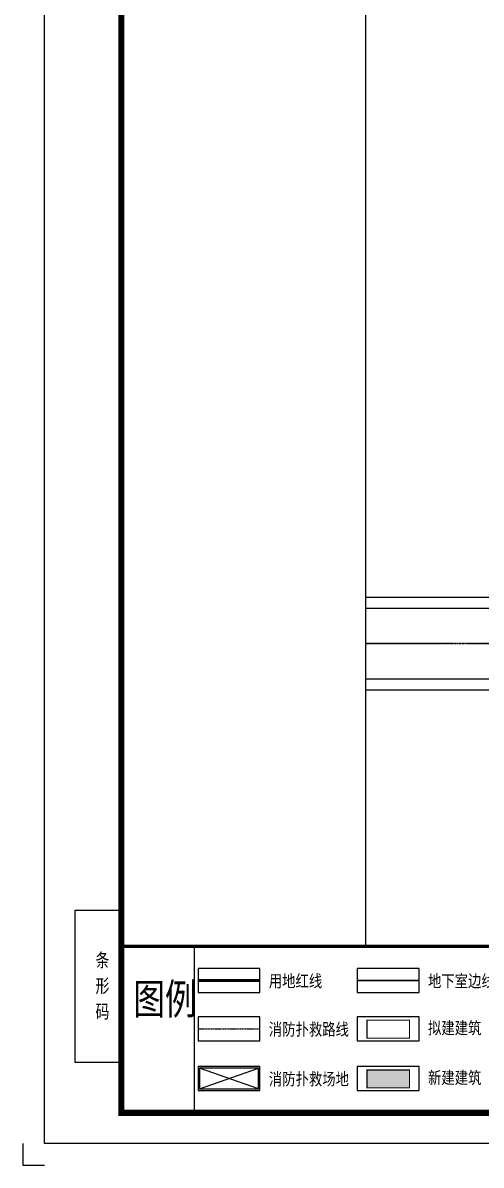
# Model space of a CAD drawing. Header units: millimetres. Extents: x 48598 to 491737630, y -729628 to 3796815806.
# Drawn here: x 489376573 to 489525366, y 3796207806 to 3796578410 of the extents above; entities that cross this region are included whole.
import ezdxf

# ---------------------------------------------------------------- set-up
doc = ezdxf.new("R2010")
doc.units = ezdxf.units.MM
doc.header["$LTSCALE"] = 0.4
for name, pattern in [('ACAD_ISO04W100', [30, 24, -3, 0, -3]), ('DASHDOT', [25.4, 12.7, -6.35, 0, -6.35]), ('HIDDEN2', [4.7625, 3.175, -1.5875]), ('Specialty Restaurant$0$X-ME SHAFT SH$0$X_1st core$0$CENTER', [2, 1.25, -0.25, 0.25, -0.25])]:
    doc.linetypes.add(name, pattern=pattern)
doc.layers.get('0').update_dxf_attribs({"color": 251})
for name, color, linetype in [('1-总平标注', 7, 'Continuous'), ('Ac_FFL+buildingprofile', 4, 'Continuous'), ('Ac_MAS+fireground', 31, 'Continuous'), ('PUB_TITLE', 7, 'Continuous'), ('RD-侧石线', 7, 'Continuous'), ('Red Line$0$RD-红线', 7, 'Continuous'), ('低压', 6, 'Continuous'), ('图层1', 7, 'Continuous'), ('建筑-图框', 3, 'Continuous'), ('道路中心线', 1, 'DASHDOT'), ('道路用地红线', 1, 'Continuous')]:
    doc.layers.add(name, color=color, linetype=linetype)
doc.layers.add('条形码', color=7, linetype='Continuous', plot=False)
doc.styles.add('-黑体', font='', dxfattribs={"width": 0.8})
doc.styles.add('HZ(TK)', font='txt.shx', dxfattribs={"width": 0.9, "bigfont": 'hztxt.shx'})
doc.styles.get("Standard").update_dxf_attribs({"font": 'romans.shx', "width": 0.75})
doc.styles.get('-黑体').set_extended_font_data('SimHei')

# ---------------------------------------------------------------- blocks, each defined once
blk = doc.blocks.new('TK')
at = {"layer": '建筑-图框'}
blk.add_lwpolyline([(829585, -1084872), (913685, -1084872), (913685, -1144272), (829585, -1144272)], close=True, dxfattribs=at)
at = {"layer": '建筑-图框', "const_width": 200}
blk.add_lwpolyline([(832085, -1143272), (912685, -1143272), (912685, -1085872), (832085, -1085872)], close=True, dxfattribs=at)
at = {"layer": '建筑-图框'}
blk.add_lwpolyline([(828885, -1144272), (828885, -1144972), (829585, -1144972)], dxfattribs=at)
at = {"layer": '条形码'}
blk.add_lwpolyline([(832085, -1141643), (830579, -1141643), (830579, -1136700), (832085, -1136700)], close=True, dxfattribs=at)
at = {"layer": '条形码', "insert": (831471, -1139171), "char_height": 500, "width": 1228.19, "attachment_point": 5, "style": 'HZ(TK)'}
blk.add_mtext('条\\P形\\P码', dxfattribs=at)

msp = doc.modelspace()

# ---------------------------------------------------------------- hatches: boundary and pattern name
h = msp.add_hatch(color=175)
h.dxf.hatch_style = 1
h.paths.add_polyline_path([(489502087.283, 3796238709.263), (489502087.283, 3796232884.525), (489488277.128, 3796232884.525), (489488277.128, 3796238709.263)])

# ---------------------------------------------------------------- linework, layer by layer
at = {"linetype": 'Continuous'}
for points in [[(489433478.498, 3796263872.02), (489453535.641, 3796263872.02), (489453535.641, 3796271586.306), (489433478.498, 3796271586.306)], [(489485153.634, 3796263872.02), (489505210.777, 3796263872.02), (489505210.777, 3796271586.306), (489485153.634, 3796271586.306)], [(489433478.498, 3796248186.08), (489453535.641, 3796248186.08), (489453535.641, 3796255900.366), (489433478.498, 3796255900.366)], [(489485153.634, 3796248186.08), (489505210.777, 3796248186.08), (489505210.777, 3796255900.366), (489485153.634, 3796255900.366)], [(489433478.498, 3796232056.384), (489453535.641, 3796232056.384), (489453535.641, 3796239770.67), (489433478.498, 3796239770.67)], [(489433478.498, 3796232056.384), (489453535.641, 3796232056.384), (489453535.641, 3796239770.67), (489433478.498, 3796239770.67)], [(489433478.499, 3796232056.387), (489453535.642, 3796232056.387), (489453535.642, 3796239770.673), (489433478.499, 3796239770.673)], [(489485153.634, 3796232056.384), (489505210.777, 3796232056.384), (489505210.777, 3796239770.67), (489485153.634, 3796239770.67)]]:
    msp.add_lwpolyline(points, close=True, dxfattribs=at)
at = {"layer": 'Ac_FFL+buildingprofile', "const_width": 400}
for points in [[(489502087.283, 3796254838.958), (489502087.283, 3796249014.221), (489488277.128, 3796249014.221), (489488277.128, 3796254838.958)], [(489502087.283, 3796238709.263), (489502087.283, 3796232884.525), (489488277.128, 3796232884.525), (489488277.128, 3796238709.263)]]:
    msp.add_lwpolyline(points, close=True, dxfattribs=at)
at = {"layer": 'Ac_MAS+fireground', "linetype": 'HIDDEN2'}
msp.add_lwpolyline([(489433478.498, 3796252043.223), (489453535.641, 3796252043.223)], dxfattribs=at)
at = {"layer": 'Ac_MAS+fireground'}
msp.add_lwpolyline([(489433978.499, 3796232556.387), (489453035.642, 3796232556.387), (489453035.642, 3796239270.673), (489433978.499, 3796239270.673)], close=True, dxfattribs=at)
for points in [[(489453035.642, 3796232556.387), (489433978.499, 3796239270.673)], [(489433978.499, 3796232556.387), (489453035.642, 3796239270.673)]]:
    msp.add_lwpolyline(points, dxfattribs=at)
at = {"layer": 'PUB_TITLE'}
msp.add_lwpolyline([(489487835.455, 3796278805.864), (490141235.455, 3796278805.864), (490141235.455, 3796740805.864), (489487835.455, 3796740805.864)], close=True, dxfattribs=at)
at = {"layer": 'PUB_TITLE', "const_width": 1000}
msp.add_lwpolyline([(489408573.455, 3796278805.864), (490214573.455, 3796278805.864)], dxfattribs=at)
at = {"layer": 'RD-侧石线'}
for points in [[(489487835.455, 3796388528.512), (489578924.899, 3796388528.512, 0.4787499944), (489603348.146, 3796418867.519)], [(489634088.153, 3796278805.864), (489619334.647, 3796345897.73, 0.3521459896), (489594918.023, 3796365528.512), (489487835.455, 3796365528.512)]]:
    msp.add_lwpolyline(points, format="xyb", dxfattribs=at)
at = {"layer": 'Red Line$0$RD-红线', "linetype": 'ByBlock'}
for points in [[(489487835.455, 3796392028.481), (489578924.905, 3796392028.481)], [(489487835.455, 3796362028.481), (489594918.03, 3796362028.481)]]:
    msp.add_lwpolyline(points, dxfattribs=at)
at = {"layer": '低压', "linetype": 'Specialty Restaurant$0$X-ME SHAFT SH$0$X_1st core$0$CENTER', "ltscale": 10, "const_width": 600, "flags": 128}
msp.add_lwpolyline([(489485153.634, 3796267729.163), (489505210.777, 3796267729.163)], dxfattribs=at)
at = {"layer": '图层1'}
msp.add_line((489432243.455, 3796278805.864), (489432243.455, 3796224205.864), dxfattribs=at)
at = {"layer": '条形码'}
msp.add_lwpolyline([(489408573.455, 3796241092.635), (489393511.362, 3796241092.635), (489393511.362, 3796290525.239), (489408573.455, 3796290525.239)], close=True, dxfattribs=at)
at = {"layer": '道路中心线', "ltscale": 0.3}
for points in [[(490141235.455, 3796377028.622), (489487835.455, 3796377028.573)], [(489487835.455, 3796377028.481), (490141235.455, 3796377028.481)]]:
    msp.add_lwpolyline(points, dxfattribs=at)
at = {"layer": '道路用地红线', "color": 1, "linetype": 'ACAD_ISO04W100', "ltscale": 0.5, "const_width": 1000, "flags": 128}
msp.add_lwpolyline([(489433478.498, 3796267729.163), (489453535.641, 3796267729.163)], dxfattribs=at)

# ---------------------------------------------------------------- block references
at = {"xscale": 10, "yscale": 10, "zscale": 10}
msp.add_blockref('TK', (481087720.217, 3807657523.798), dxfattribs=at)

# ---------------------------------------------------------------- texts
at = {"layer": '1-总平标注', "color": 7, "style": '-黑体', "width": 0.8}
for s, p in [('用地红线', (489456422.518, 3796265571.311)), ('地下室边线范围）', (489508097.654, 3796265571.311)), ('消防扑救路线', (489456422.518, 3796249885.371)), ('拟建建筑', (489508097.654, 3796250313.675)), ('消防扑救场地', (489456422.518, 3796233755.675)), ('新建建筑', (489508097.654, 3796234183.979))]:
    msp.add_text(s, height=3973.7762, dxfattribs=at).set_placement(p)
at = {"layer": '图层1', "insert": (489412489.18, 3796266717.269), "char_height": 10000, "width": 23555.55556, "attachment_point": 1}
msp.add_mtext('{\\fSimSun|b0|i0|c134|p54;图例}', dxfattribs=at)
at = {"layer": '条形码', "insert": (489402432.513, 3796265808.937), "char_height": 5000, "width": 12281.88491, "attachment_point": 5, "style": 'HZ(TK)'}
msp.add_mtext('条\\P形\\P码', dxfattribs=at)

doc.saveas('drawing.dxf')
